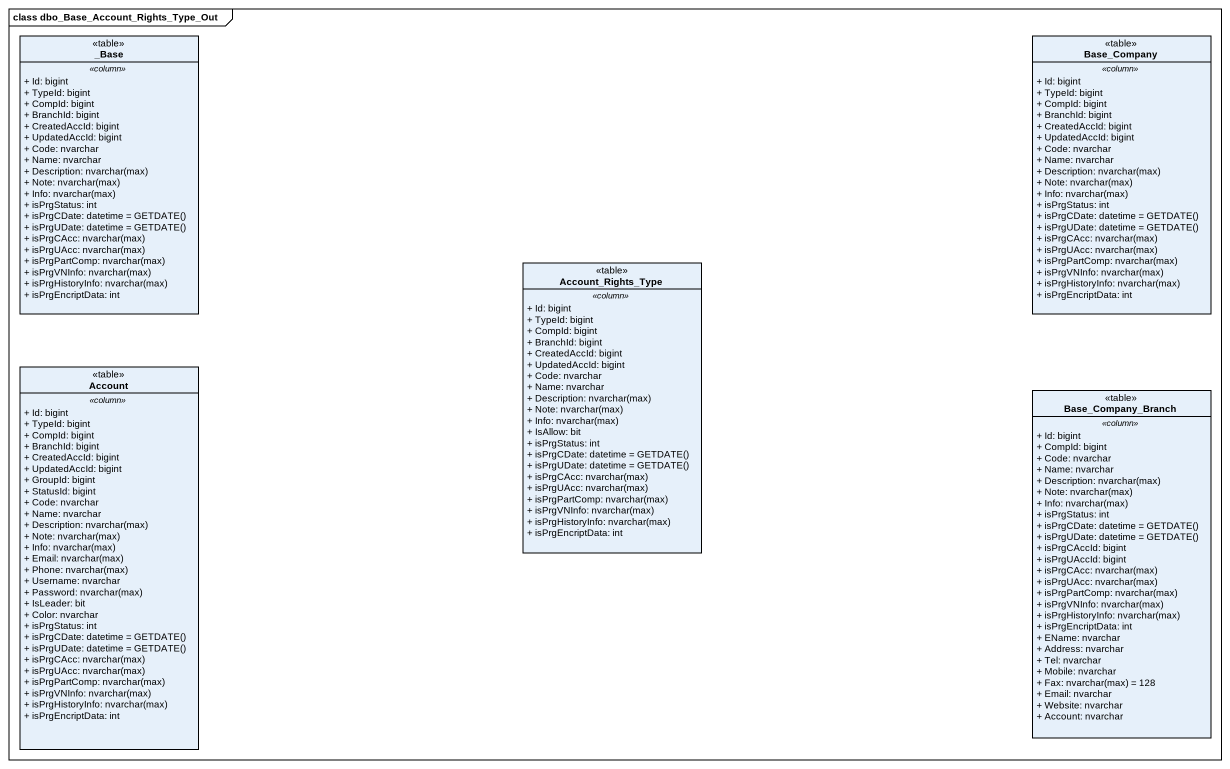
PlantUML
@startuml
mainframe class dbo_Base_Account_Rights_Type_Out
hide circle
hide empty members
skinparam classAttributeIconSize 0
class "_Base" as Base <<table>> {
  .. <<column>> ..
  + Id: bigint
  + TypeId: bigint
  + CompId: bigint
  + BranchId: bigint
  + CreatedAccId: bigint
  + UpdatedAccId: bigint
  + Code: nvarchar
  + Name: nvarchar
  {field} + Description: nvarchar(max)
  {field} + Note: nvarchar(max)
  {field} + Info: nvarchar(max)
  + isPrgStatus: int
  {field} + isPrgCDate: datetime = GETDATE()
  {field} + isPrgUDate: datetime = GETDATE()
  {field} + isPrgCAcc: nvarchar(max)
  {field} + isPrgUAcc: nvarchar(max)
  {field} + isPrgPartComp: nvarchar(max)
  {field} + isPrgVNInfo: nvarchar(max)
  {field} + isPrgHistoryInfo: nvarchar(max)
  + isPrgEncriptData: int
}
class Base_Company <<table>> {
  .. <<column>> ..
  + Id: bigint
  + TypeId: bigint
  + CompId: bigint
  + BranchId: bigint
  + CreatedAccId: bigint
  + UpdatedAccId: bigint
  + Code: nvarchar
  + Name: nvarchar
  {field} + Description: nvarchar(max)
  {field} + Note: nvarchar(max)
  {field} + Info: nvarchar(max)
  + isPrgStatus: int
  {field} + isPrgCDate: datetime = GETDATE()
  {field} + isPrgUDate: datetime = GETDATE()
  {field} + isPrgCAcc: nvarchar(max)
  {field} + isPrgUAcc: nvarchar(max)
  {field} + isPrgPartComp: nvarchar(max)
  {field} + isPrgVNInfo: nvarchar(max)
  {field} + isPrgHistoryInfo: nvarchar(max)
  + isPrgEncriptData: int
}
class Account_Rights_Type <<table>> {
  .. <<column>> ..
  + Id: bigint
  + TypeId: bigint
  + CompId: bigint
  + BranchId: bigint
  + CreatedAccId: bigint
  + UpdatedAccId: bigint
  + Code: nvarchar
  + Name: nvarchar
  {field} + Description: nvarchar(max)
  {field} + Note: nvarchar(max)
  {field} + Info: nvarchar(max)
  + IsAllow: bit
  + isPrgStatus: int
  {field} + isPrgCDate: datetime = GETDATE()
  {field} + isPrgUDate: datetime = GETDATE()
  {field} + isPrgCAcc: nvarchar(max)
  {field} + isPrgUAcc: nvarchar(max)
  {field} + isPrgPartComp: nvarchar(max)
  {field} + isPrgVNInfo: nvarchar(max)
  {field} + isPrgHistoryInfo: nvarchar(max)
  + isPrgEncriptData: int
}
class Account <<table>> {
  .. <<column>> ..
  + Id: bigint
  + TypeId: bigint
  + CompId: bigint
  + BranchId: bigint
  + CreatedAccId: bigint
  + UpdatedAccId: bigint
  + GroupId: bigint
  + StatusId: bigint
  + Code: nvarchar
  + Name: nvarchar
  {field} + Description: nvarchar(max)
  {field} + Note: nvarchar(max)
  {field} + Info: nvarchar(max)
  {field} + Email: nvarchar(max)
  {field} + Phone: nvarchar(max)
  + Username: nvarchar
  {field} + Password: nvarchar(max)
  + IsLeader: bit
  + Color: nvarchar
  + isPrgStatus: int
  {field} + isPrgCDate: datetime = GETDATE()
  {field} + isPrgUDate: datetime = GETDATE()
  {field} + isPrgCAcc: nvarchar(max)
  {field} + isPrgUAcc: nvarchar(max)
  {field} + isPrgPartComp: nvarchar(max)
  {field} + isPrgVNInfo: nvarchar(max)
  {field} + isPrgHistoryInfo: nvarchar(max)
  + isPrgEncriptData: int
}
class Base_Company_Branch <<table>> {
  .. <<column>> ..
  + Id: bigint
  + CompId: bigint
  + Code: nvarchar
  + Name: nvarchar
  {field} + Description: nvarchar(max)
  {field} + Note: nvarchar(max)
  {field} + Info: nvarchar(max)
  + isPrgStatus: int
  {field} + isPrgCDate: datetime = GETDATE()
  {field} + isPrgUDate: datetime = GETDATE()
  + isPrgCAccId: bigint
  + isPrgUAccId: bigint
  {field} + isPrgCAcc: nvarchar(max)
  {field} + isPrgUAcc: nvarchar(max)
  {field} + isPrgPartComp: nvarchar(max)
  {field} + isPrgVNInfo: nvarchar(max)
  {field} + isPrgHistoryInfo: nvarchar(max)
  + isPrgEncriptData: int
  + EName: nvarchar
  + Address: nvarchar
  + Tel: nvarchar
  + Mobile: nvarchar
  {field} + Fax: nvarchar(max) = 128
  + Email: nvarchar
  + Website: nvarchar
  + Account: nvarchar
}
@enduml
